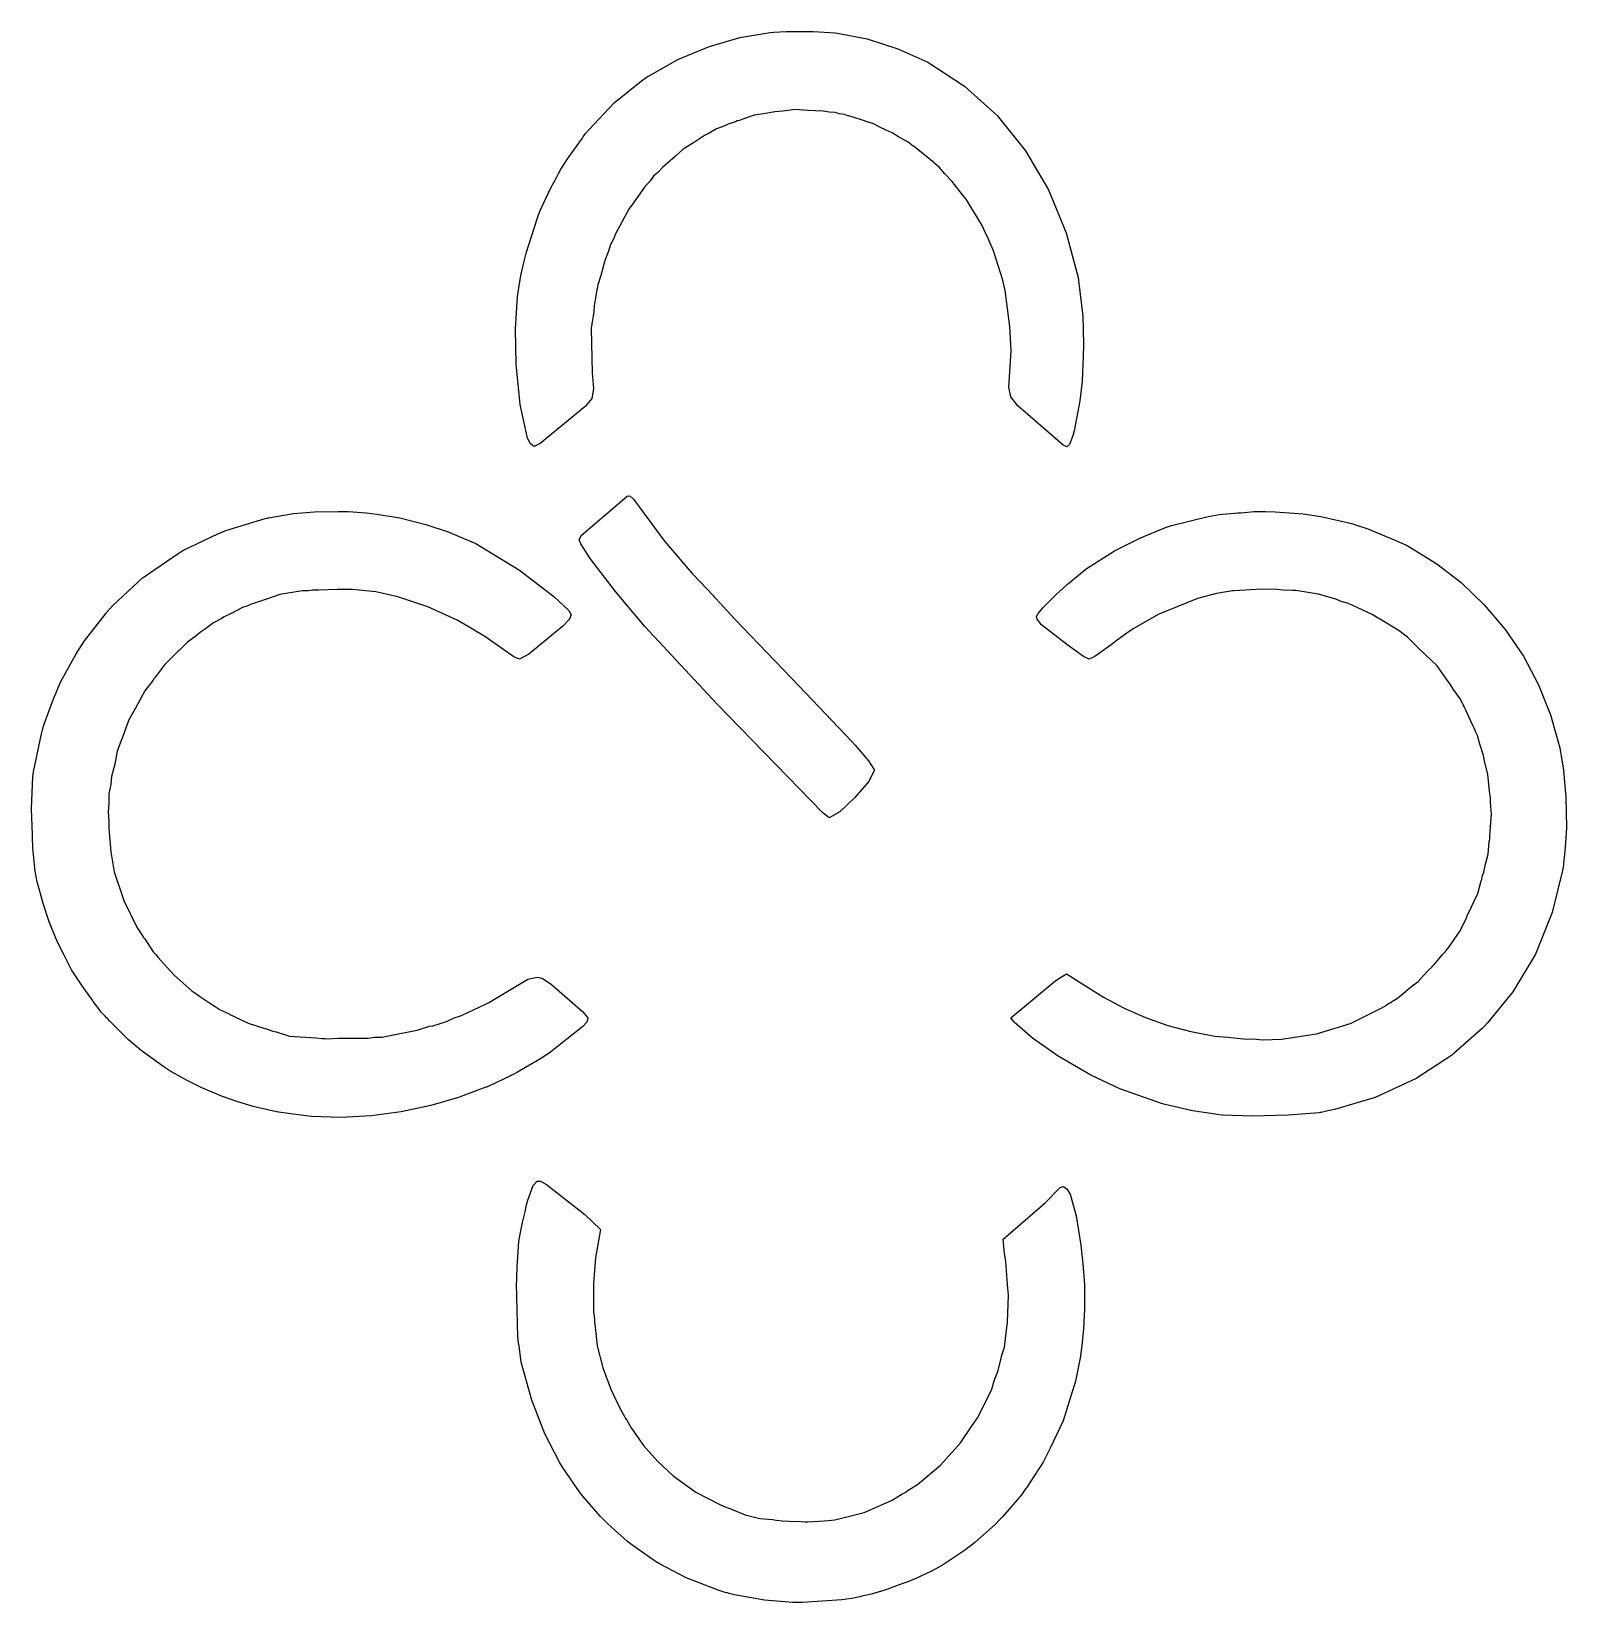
# Model space of a CAD drawing. Header units: millimetres. Extents: x 38 to 261, y 35 to 263.
import ezdxf

# ---------------------------------------------------------------- set-up
doc = ezdxf.new("R2010")
doc.units = ezdxf.units.MM
doc.layers.add('CUT', color=7, linetype='CONTINUOUS')

msp = doc.modelspace()

# ---------------------------------------------------------------- linework, layer by layer
at = {"layer": 'CUT'}
for points in [[(118.5713, 248.3896), (119.1268, 249.0618), (122.7981, 252.9264), (126.7779, 256.1305), (127.6352, 256.7394), (127.6515, 256.7489), (127.6681, 256.7586), (127.7417, 256.8018), (127.7765, 256.8222), (132.0374, 259.2154), (136.5067, 261.0991), (141.0623, 262.4238), (145.4951, 263.1741), (146.0031, 263.2199), (147.8385, 263.3018), (151.7477, 263.3233), (155.0332, 263.1092), (159.619, 262.2312), (164.099, 260.7976), (168.4676, 258.8276), (173.8167, 255.3728), (178.5865, 251.0613), (182.6909, 245.953), (186.0381, 240.2746), (188.6216, 234.0147), (190.3384, 227.5025), (190.3991, 227.0696), (191.0184, 221.8425), (191.1273, 217.7564), (191.0982, 215.9937), (190.9353, 212.4062), (190.6046, 209.55), (189.7825, 205.1618), (189.6819, 204.8227), (189.6682, 204.7765), (189.6274, 204.639), (189.545, 204.361), (189.1192, 203.1901), (188.7448, 202.8421), (188.1554, 203.0551), (181.5699, 208.8032), (180.5401, 210.1214), (180.283, 211.5389), (180.5824, 216.8249), (180.4336, 220.353), (179.7145, 225.5976), (179.4233, 226.8743), (179.3842, 227.0956), (178.0216, 231.3912), (177.381, 232.8247), (177.1779, 233.4059), (176.9148, 233.8679), (176.3841, 235.0555), (174.3574, 238.429), (174.2031, 238.6309), (174.0541, 238.8928), (173.505, 239.5451), (172.0345, 241.4706), (170.9462, 242.585), (170.1415, 243.541), (169.5251, 244.0402), (169.3827, 244.186), (166.4634, 246.5428), (166.3413, 246.6188), (165.6093, 247.2117), (164.1783, 247.9655), (163.2635, 248.535), (162.4154, 248.9244), (162.1119, 249.0964), (161.7454, 249.247), (160.5503, 249.8764), (159.9805, 250.0425), (159.8951, 250.0817), (159.1047, 250.3314), (158.7954, 250.4585), (156.951, 251.0313), (156.8163, 251.0544), (156.319, 251.2116), (155.5415, 251.3361), (154.974, 251.5015), (154.0838, 251.5696), (153.2016, 251.7109), (150.9692, 251.8078), (149.1363, 251.948), (147.3294, 251.6964), (146.2366, 251.6217), (144.5378, 251.3076), (143.1483, 251.1141), (141.3785, 250.4758), (141.0546, 250.368), (140.7061, 250.2802), (140.4689, 250.1731), (139.3874, 249.8131), (138.9128, 249.5866), (137.6969, 249.1481), (136.6259, 248.4951), (135.9626, 248.1785), (134.3209, 247.0897), (132.8107, 246.1689), (131.7051, 245.1544), (129.812, 243.5294), (129.1736, 242.8318), (128.5257, 242.2373), (128.0261, 241.5779), (127.19, 240.6643), (125.3468, 238.0411), (124.9991, 237.5822), (124.9289, 237.4465), (124.9276, 237.4446), (122.9909, 233.8643), (122.6742, 233.0868), (122.2681, 232.3016), (121.948, 231.3035), (121.411, 229.985), (120.82, 227.7869), (120.3826, 226.4235), (120.2957, 225.8373), (120.2564, 225.6909), (119.8644, 223.3685), (119.8015, 222.5034), (119.4489, 220.1247), (119.5668, 213.5986), (119.7769, 211.2665), (119.5512, 209.8545), (118.5541, 208.6865), (111.9988, 203.3353), (111.1421, 202.8833), (110.582, 203.2594), (110.1497, 204.0936), (109.0674, 208.9952), (108.5187, 214.8928), (108.4127, 220.0152), (108.7044, 224.7168), (109.1894, 227.7788), (109.6764, 229.8874), (109.945, 231.0125), (111.5594, 236.0353), (111.7745, 236.6086), (111.9061, 236.9596), (111.9307, 237.0252), (112.0081, 237.2314), (113.619, 240.6614), (114.1649, 241.6732), (114.4632, 242.2262), (114.6747, 242.6184), (115.0331, 243.2828), (116.2258, 245.1109), (117.7625, 247.259), (118.1484, 247.7985), (118.2874, 247.9928)], [(155.6675, 149.7045), (154.1182, 148.8036), (153.1531, 149.5215), (137.7218, 165.4031), (127.2449, 176.6906), (122.972, 181.7462), (119.281, 186.5775), (117.9238, 188.687), (117.6781, 189.2978), (117.9586, 189.9241), (124.6694, 195.6402), (125.0806, 195.7214), (125.6145, 195.2084), (130.1118, 189.122), (134.1618, 184.3814), (136.4231, 182.0009), (140.3693, 177.7242), (149.7348, 167.9868), (157.3604, 159.959), (157.8614, 159.3933), (159.8488, 157.1044), (160.711, 155.7342), (159.8441, 154.064), (157.8577, 151.7688)], [(57.0589, 112.6634), (53.8963, 114.927), (52.0672, 116.4837), (49.2814, 119.2703), (48.9334, 119.6184), (48.8142, 119.7377), (48.6379, 119.914), (48.4316, 120.133), (48.0772, 120.5286), (47.7034, 121.0022), (46.92, 122.0893), (46.7944, 122.2636), (46.6454, 122.4704), (45.2932, 124.3467), (43.7418, 126.6978), (42.6247, 128.9191), (42.2561, 129.6519), (41.9912, 130.1786), (41.7253, 130.7074), (40.4734, 133.69), (39.6756, 136.2156), (38.7247, 139.494), (38.4461, 141.0392), (38.1112, 144.418), (38.089, 145.0302), (38.0745, 145.4339), (38.0414, 146.3496), (37.9053, 150.1161), (38.1081, 154.8263), (38.1927, 155.4873), (39.3709, 161.0214), (39.5347, 161.6281), (39.6202, 161.945), (39.639, 162.0147), (39.7622, 162.4709), (41.137, 166.1241), (41.2765, 166.4678), (41.4507, 166.8967), (41.7463, 167.6248), (42.1738, 168.6779), (44.4348, 172.6812), (45.6339, 174.6058), (48.7696, 178.601), (48.7697, 178.601), (48.7714, 178.603), (48.8044, 178.6398), (49.7653, 179.7148), (54.0798, 183.7607), (54.1665, 183.8283), (59.2808, 187.3248), (59.5899, 187.5022), (59.6178, 187.5182), (59.6793, 187.5535), (60.0768, 187.7817), (65.0441, 190.1644), (65.625, 190.4019), (65.7385, 190.4483), (65.8607, 190.4983), (66.2367, 190.652), (71.96, 192.3768), (72.2912, 192.4653), (72.3272, 192.475), (72.3817, 192.4895), (72.442, 192.5056), (76.0667, 193.1226), (79.1528, 193.3659), (82.5869, 193.4263), (83.7697, 193.4259), (83.85, 193.4208), (83.9163, 193.4166), (83.9754, 193.4129), (84.0219, 193.4099), (86.7136, 193.2003), (88.1788, 193.0453), (91.5662, 192.4882), (95.3327, 191.5316), (98.729, 190.4006), (99.3011, 190.1839), (102.6165, 188.7508), (102.6345, 188.7421), (108.9973, 184.8701), (113.9768, 181.0464), (116.1283, 179.0497), (116.5329, 178.3952), (116.233, 177.7077), (115.29, 176.7295), (110.3684, 172.648), (108.984, 171.9106), (108.1597, 172.2793), (103.9285, 175.2198), (101.8959, 176.4238), (101.7743, 176.5052), (101.66, 176.5635), (99.8933, 177.6099), (95.6387, 179.5437), (91.2548, 181.0062), (88.0632, 181.7283), (84.6738, 182.0833), (83.3174, 182.0391), (82.4614, 182.0831), (79.7712, 181.9737), (78.867, 181.9642), (78.2421, 181.8738), (77.3354, 181.8443), (74.0919, 181.3096), (72.1496, 180.6356), (69.8148, 179.8728), (69.4266, 179.6906), (68.6388, 179.4173), (67.018, 178.5607), (65.9985, 178.0824), (65.4604, 177.7376), (64.4282, 177.1921), (63.2777, 176.3386), (62.5333, 175.8615), (61.9061, 175.3211), (60.6333, 174.3769), (59.4415, 173.1978), (59.2891, 173.0665), (59.1557, 172.915), (57.2906, 171.0697), (55.8184, 169.1254), (55.7038, 168.9953), (55.6238, 168.8684), (54.4249, 167.2851), (53.0559, 164.796), (52.9178, 164.5771), (52.8519, 164.4251), (52.1017, 163.0612), (51.1137, 160.4196), (50.8601, 159.8353), (50.7827, 159.5348), (50.4056, 158.5264), (50.0353, 156.6322), (49.5777, 154.855), (49.4636, 153.7074), (49.1906, 152.3107), (49.1817, 150.8708), (49.0709, 149.7561), (49.1656, 148.2667), (49.1593, 147.2429), (49.4564, 143.8544), (49.9704, 140.9673), (51.3761, 136.7609), (53.2618, 132.9011), (54.1895, 131.5071), (54.2486, 131.4027), (54.4128, 131.1717), (55.6434, 129.3226), (56.0578, 128.8563), (56.3024, 128.5119), (58.6877, 125.8852), (61.3401, 123.5934), (61.6887, 123.3518), (61.7918, 123.2631), (62.3919, 122.8646), (64.2647, 121.5671), (64.6912, 121.338), (65.3876, 120.8757), (66.6851, 120.2507), (66.8005, 120.1813), (67.1671, 120.0084), (67.4249, 119.87), (67.7176, 119.7489), (68.1593, 119.5406), (69.4596, 118.9143), (70.5531, 118.5756), (70.8499, 118.4527), (72.3894, 117.9933), (73.0579, 117.7641), (73.3088, 117.719), (73.5732, 117.6401), (75.5123, 117.0394), (79.3767, 116.7794), (80.1803, 116.6858), (80.6697, 116.6902), (80.9525, 116.6562), (82.6347, 116.708), (86.9416, 116.747), (87.8743, 116.8655), (89.0132, 116.8942), (90.6008, 117.2117), (90.6786, 117.2216), (91.3263, 117.3568), (94.1014, 117.9118), (95.8643, 118.4913), (96.3684, 118.5473), (98.3492, 119.1776), (99.4835, 119.6775), (100.4227, 119.9692), (100.5675, 120.0374), (100.6295, 120.0577), (103.9309, 121.6214), (104.5592, 121.9173), (104.5705, 121.9243), (104.6217, 121.9486), (110.2108, 125.297), (111.591, 125.6294), (112.3022, 125.4742), (113.6545, 124.5425), (118.1703, 120.6002), (118.9402, 119.6711), (118.7933, 119.0499), (118.2022, 118.4468), (113.3227, 114.5604), (111.9507, 113.6876), (108.7046, 111.7638), (107.9717, 111.384), (107.8495, 111.3206), (107.7712, 111.2801), (107.695, 111.2405), (104.5232, 109.7509), (104.3144, 109.6662), (104.2294, 109.6318), (104.136, 109.5939), (104.1011, 109.5797), (100.3551, 108.1737), (100.1195, 108.0993), (96.0745, 106.9136), (91.7662, 106.0085), (87.402, 105.4056), (83.0306, 105.1929), (78.6865, 105.3151), (76.0237, 105.6445), (73.6015, 106.0118), (70.2191, 106.765), (67.8238, 107.5237), (65.7247, 108.2143), (62.7399, 109.5079), (60.5801, 110.5826), (57.9685, 112.0426), (57.8998, 112.0866), (57.8759, 112.1018), (57.8532, 112.1164), (57.7999, 112.1505), (57.772, 112.1683)], [(197.0443, 121.101), (200.1521, 119.7278), (203.4073, 118.5941), (206.7558, 117.7051), (210.2503, 117.0425), (212.1644, 116.8959), (214.8712, 116.5991), (215.8286, 116.6153), (217.2433, 116.5069), (219.9584, 116.5976), (225.0608, 117.369), (229.3827, 118.6791), (229.6055, 118.7448), (229.6155, 118.7497), (230.0104, 118.8693), (234.6049, 121.1223), (234.9516, 121.3441), (235.091, 121.4119), (235.2892, 121.5602), (236.8667, 122.5697), (239.2611, 124.5215), (239.3059, 124.5653), (239.8651, 124.9837), (240.668, 125.8635), (241.3478, 126.5597), (241.8574, 127.0574), (242.0295, 127.2578), (242.232, 127.4652), (242.5355, 127.8471), (243.4474, 128.909), (243.8587, 129.3597), (243.9228, 129.4627), (244.2287, 129.8189), (246.0172, 132.3609), (246.9049, 134.2513), (246.9597, 134.3392), (247.033, 134.524), (248.5704, 137.7977), (249.0539, 139.6178), (249.1365, 139.826), (249.2198, 140.2422), (249.2704, 140.4326), (249.4351, 140.9229), (249.6982, 142.0434), (250.0914, 143.5234), (250.2412, 145.3491), (250.2996, 145.6412), (250.3104, 146.1928), (250.5686, 149.3387), (250.4065, 151.095), (250.4188, 151.7254), (250.2587, 152.696), (250.0318, 155.1546), (249.572, 156.8586), (249.4047, 157.8723), (248.8441, 159.5561), (248.5106, 160.7917), (248.2378, 161.3768), (248.1911, 161.5169), (247.829, 162.3027), (247.82, 162.3265), (247.8001, 162.3656), (246.5838, 165.0052), (246.4286, 165.2566), (246.0352, 166.1003), (245.001, 167.5698), (244.5581, 168.2875), (243.9943, 169.0002), (242.636, 170.9303), (240.0446, 173.4338), (239.4623, 174.017), (239.3443, 174.1104), (238.3234, 175.0967), (237.1359, 176.0198), (234.2562, 177.7911), (233.9427, 177.9478), (233.1636, 178.426), (229.7433, 180.0182), (228.6852, 180.3309), (227.8843, 180.6499), (225.3579, 181.4016), (222.0421, 181.9036), (221.6004, 181.9007), (220.2139, 181.9559), (219.3061, 182.0538), (217.0951, 182.1126), (213.0422, 181.8466), (213.0325, 181.8444), (212.825, 181.843), (210.5136, 181.4867), (207.7288, 180.7459), (201.9937, 178.4181), (198.3647, 176.3485), (197.4669, 175.692), (196.0324, 174.7024), (195.1668, 174.0099), (192.807, 172.2842), (191.9869, 171.9096), (191.1387, 172.3125), (188.7049, 174.0558), (185.0415, 176.9091), (184.3848, 177.7617), (184.3068, 178.1209), (184.513, 178.5866), (185.2, 179.3968), (187.121, 181.3042), (188.7447, 182.7802), (191.5226, 185.0653), (195.6725, 187.6716), (199.3524, 189.5343), (203.0923, 191.1081), (203.9785, 191.4008), (209.2939, 192.688), (210.8963, 192.9884), (213.6148, 193.2101), (213.8624, 193.2303), (214.0375, 193.2446), (216.0087, 193.4053), (217.6234, 193.4172), (219.0713, 193.3932), (223.1206, 193.0977), (225.7215, 192.6976), (230.4188, 191.6063), (230.4759, 191.592), (232.5564, 190.8812), (236.4017, 189.3137), (238.2815, 188.4529), (242.6178, 185.783), (246.1322, 183.0965), (249.5062, 179.8402), (252.5502, 176.2502), (255.2027, 172.3574), (257.4019, 168.1949), (259.145, 163.805), (260.4965, 159), (261.0416, 155.7363), (261.3597, 152.3533), (261.3724, 152.0829), (261.3768, 151.9896), (261.3804, 151.9126), (261.3834, 151.8492), (261.4994, 147.3791), (261.3119, 144.509), (260.9975, 141.6446), (260.983, 141.5677), (260.9793, 141.5478), (260.977, 141.5358), (260.937, 141.3238), (259.391, 135.0177), (256.9501, 128.9797), (253.6831, 123.4691), (249.983, 118.9663), (249.5988, 118.54), (249.1974, 118.1593), (245.1869, 114.5879), (245.0196, 114.455), (244.9029, 114.3622), (244.8888, 114.351), (244.7196, 114.2165), (239.5873, 110.8431), (233.6238, 108.0985), (227.6926, 106.3372), (226.7204, 106.1255), (226.1365, 105.9984), (225.7477, 105.9137), (225.6302, 105.8881), (225.4665, 105.8576), (220.9343, 105.493), (215.7612, 105.3725), (211.4049, 105.5149), (210.6582, 105.5935), (207.0051, 106.1582), (203.0261, 107.092), (202.4885, 107.235), (196.4453, 109.3472), (192.2142, 111.3417), (187.4538, 114.1145), (183.7343, 116.7471), (181.0611, 119.0398), (180.8839, 119.2576), (180.5745, 119.682), (187.1813, 125.1694), (188.6673, 126.1092), (194.0606, 122.6987)], [(117.583, 50.8871), (115.2523, 54.2727), (114.8774, 54.9102), (112.6755, 59.1181), (110.7827, 64.0175), (109.252, 69.5396), (108.921, 71.9322), (108.8667, 72.3735), (108.8163, 72.7825), (108.8002, 72.9136), (108.7599, 73.2404), (108.5714, 81.018), (108.5742, 81.0897), (108.5816, 81.2746), (108.6068, 81.913), (108.6679, 83.4553), (108.9148, 87.1454), (109.0887, 88.1688), (109.4364, 89.9062), (109.7955, 91.4511), (110.0306, 92.4621), (110.2108, 93.1491), (111.0007, 95.2789), (111.5676, 95.8879), (112.0314, 95.9293), (112.9202, 95.4184), (118.5085, 91.0613), (120.7832, 88.8812), (120.0484, 84.7425), (119.7772, 81.0151), (119.7779, 76.9795), (119.9134, 75.6975), (119.9261, 75.3592), (120.0226, 74.6636), (120.3103, 71.9399), (121.1438, 68.7486), (122.2895, 65.6419), (123.648, 62.7476), (124.2964, 61.6298), (124.4434, 61.3415), (124.6024, 61.1022), (125.2568, 59.974), (127.0746, 57.438), (129.0993, 55.1128), (131.3642, 52.9993), (134.6684, 50.6383), (138.2563, 48.7831), (138.6416, 48.627), (138.7885, 48.5468), (139.6231, 48.2292), (141.862, 47.3219), (143.9861, 46.7886), (145.2505, 46.6963), (145.9036, 46.6184), (146.0881, 46.5738), (146.4019, 46.5589), (147.2461, 46.4582), (148.2847, 46.4168), (148.9709, 46.3679), (149.2672, 46.3777), (150.0247, 46.3475), (150.5618, 46.3083), (150.7357, 46.3192), (151.0069, 46.3084), (153.3772, 46.4277), (153.9336, 46.5198), (154.9067, 46.5809), (159.1755, 47.6789), (163.1722, 49.3948), (164.672, 50.3187), (165.1739, 50.587), (165.6163, 50.9003), (166.9457, 51.7193), (167.8623, 52.4912), (167.9483, 52.5521), (168.1654, 52.7465), (170.3102, 54.5528), (173.2252, 57.7916), (174.8293, 60.1743), (174.9236, 60.3057), (174.9454, 60.3467), (175.734, 61.518), (177.7646, 65.631), (178.1295, 66.8334), (178.6976, 68.3285), (179.0948, 69.9292), (179.145, 70.0893), (179.2139, 70.407), (179.6225, 71.7535), (180.072, 75.3651), (180.1923, 79.3074), (180.0521, 80.8632), (179.8049, 84.2673), (179.6474, 85.3535), (179.4567, 87.4699), (185.5687, 92.738), (187.7466, 94.9725), (188.176, 95.1348), (188.7198, 94.7882), (189.188, 93.9936), (190.0879, 90.8433), (190.7665, 86.5821), (191.0313, 83.8613), (191.2435, 81.4967), (191.2447, 81.4736), (191.2662, 80.761), (191.2654, 77.2633), (191.1495, 74.383), (190.9575, 72.3983), (190.684, 70.4083), (189.9638, 66.7664), (188.1695, 60.9947), (186.3029, 57.0167), (185.2657, 55.0076), (183.391, 52.0973), (182.9164, 51.4161), (182.7785, 51.2181), (182.6877, 51.0878), (182.0863, 50.2244), (179.3973, 47.1009), (179.3341, 47.0345), (179.1675, 46.8593), (179.0375, 46.7226), (178.2629, 45.9082), (175.2978, 43.2946), (175.0047, 43.0639), (174.8072, 42.9086), (174.4273, 42.6096), (173.8048, 42.1198), (170.5815, 40.0082), (170.075, 39.7184), (169.6422, 39.4707), (169.5505, 39.4182), (168.9174, 39.056), (166.6098, 37.9882), (165.2746, 37.4848), (164.8176, 37.3125), (163.0048, 36.6292), (162.2269, 36.3359), (160.4184, 35.8049), (159.5799, 35.6224), (158.8677, 35.4674), (158.5638, 35.4013), (157.3824, 35.1442), (155.9248, 34.9344), (150.2228, 34.5443), (148.822, 34.5754), (144.6584, 34.8922), (140.324, 35.6801), (139.5524, 35.8777), (139.308, 35.9403), (139.1548, 35.9796), (138.9531, 36.0312), (137.9112, 36.332), (133.2784, 38.1253), (129.3892, 40.1877), (128.7884, 40.5276), (125.1734, 43.1086), (124.7191, 43.457), (121.9114, 45.9689), (121.8252, 46.0546), (120.9183, 46.9557), (120.7271, 47.1458), (118.2411, 50.026)]]:
    msp.add_lwpolyline(points, close=True, dxfattribs=at)

doc.saveas('drawing.dxf')
